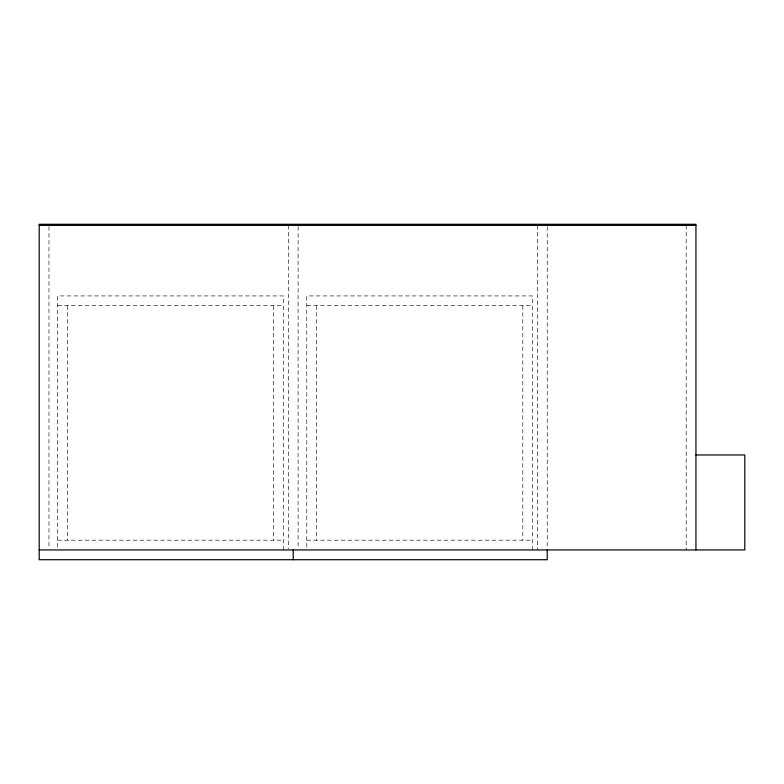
<?xml version="1.0" encoding="UTF-8"?>
<svg xmlns="http://www.w3.org/2000/svg" width="784" height="784" viewBox="0 0 784 784"><rect width="100%" height="100%" fill="white"/><g stroke="black" fill="none" stroke-linecap="round" stroke-linejoin="round"><path stroke-width="0.59" stroke-dasharray="3.92 2.94" d="M57.653 305.701L283.445 305.701M306.789 305.701L532.581 305.701M57.653 540.176L283.445 540.176M306.789 540.176L532.581 540.176M686.176 225.371L686.176 549.947M547.232 226.596L547.232 548.722M537.461 225.371L537.461 549.947M532.581 549.947L532.581 295.931L306.789 295.931L306.789 549.947M522.81 305.701L522.81 540.176M316.56 305.701L316.56 540.176M298.096 226.596L298.096 548.722M288.336 225.371L288.336 548.722M283.445 549.947L283.445 295.931L57.653 295.931L57.653 549.947M273.675 305.701L273.675 540.176M67.424 305.701L67.424 540.176M48.971 226.596L48.971 548.722"/><path stroke-width="1.18" d="M39.2 225.371L695.947 225.371M695.947 454.965L744.8 454.965L744.8 549.947L39.2 549.947M695.947 549.947L695.947 224.283L39.2 224.283L39.2 559.717L547.232 559.717L547.232 549.947M293.216 549.947L293.216 559.717"/></g></svg>
